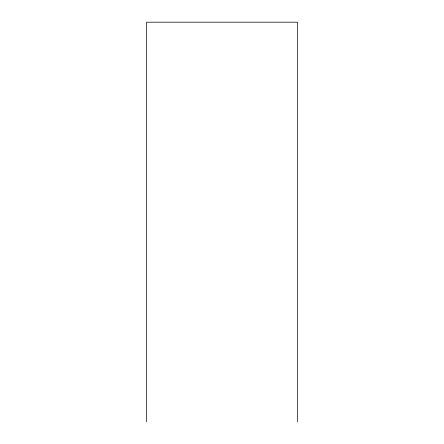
<?xml version="1.0" encoding="UTF-8"?>
<svg xmlns="http://www.w3.org/2000/svg" width="444" height="444" viewBox="0 0 444 444"><rect width="100%" height="100%" fill="white"/><g stroke="black" fill="none" stroke-linecap="round" stroke-linejoin="round"><path stroke-width="0.67" d="M297.463 421.8L297.463 22.2L146.537 22.2L146.537 421.8"/></g></svg>
